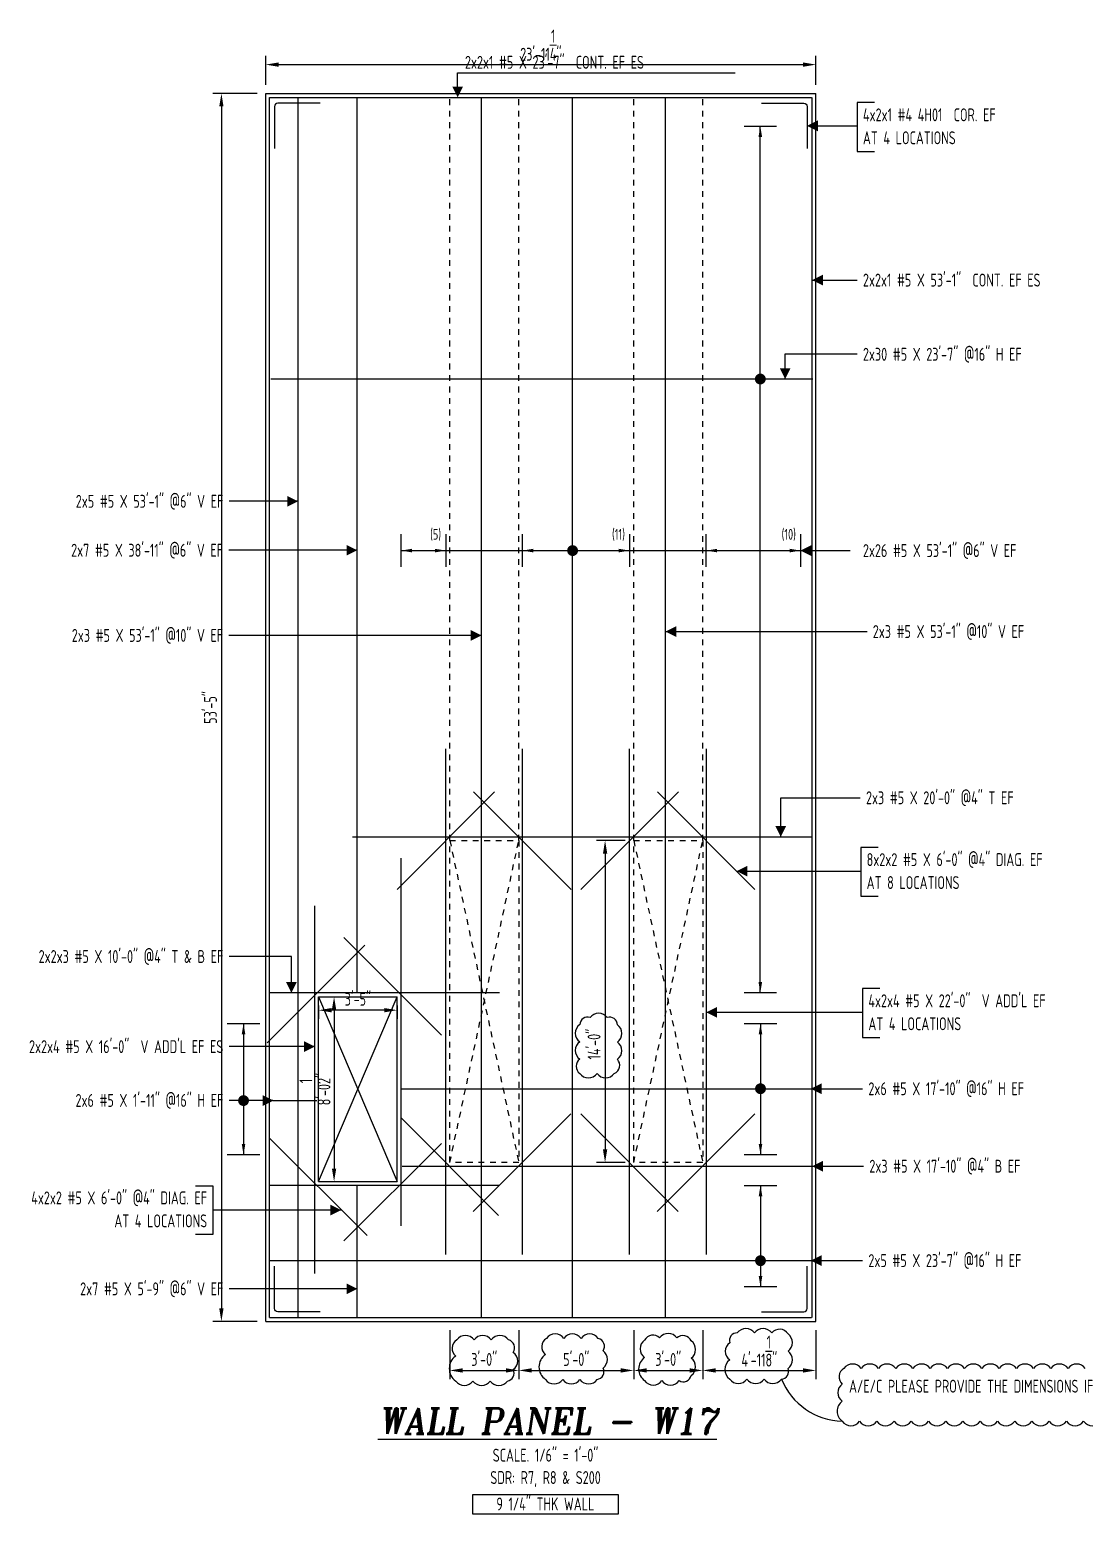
# Model space of a CAD drawing. Header units: inches. Extents: x -3675 to 26577, y -2273 to 5046.
# Drawn here: x 22122 to 22672, y 567 to 1342 of the extents above; entities that cross this region are included whole.
import ezdxf
from ezdxf.enums import TextEntityAlignment as Align

# ---------------------------------------------------------------- set-up
doc = ezdxf.new("R2010")
doc.units = ezdxf.units.IN
doc.header["$MEASUREMENT"] = 0
doc.linetypes.add('HIDDEN', pattern=[6, 3, -3])
doc.layers.get('0').update_dxf_attribs({"linetype": 'CONTINUOUS'})
doc.layers.get('Defpoints').update_dxf_attribs({"linetype": 'CONTINUOUS'})
for name, color, linetype in [('0-25TEXT', 7, 'CONTINUOUS'), ('0-35', 3, 'CONTINUOUS'), ('0-35TEXT', 3, 'CONTINUOUS'), ('0-50', 10, 'CONTINUOUS'), ('BAR-LBL', 2, 'CONTINUOUS'), ('DETAIL', 83, 'CONTINUOUS'), ('hidden', 7, 'HIDDEN'), ('INTERMEDIATERANGELAY', 7, 'CONTINUOUS'), ('RANGELAY', 7, 'CONTINUOUS'), ('REBARS', 4, 'CONTINUOUS')]:
    doc.layers.add(name, color=color, linetype=linetype)
doc.layers.add('COVER', color=6, linetype='CONTINUOUS', lineweight=0, plot=False)
doc.styles.add('AR', font='ARCHQUIK.shx', dxfattribs={"width": 0.8})
doc.styles.add('ROMANT', font='romant')
doc.dimstyles.new('CADS_DIM_48', dxfattribs={"dimscale": 48, "dimtxt": 0.09375, "dimasz": 0.09375, "dimexe": 0.0625, "dimexo": 0.0625, "dimgap": 0.09375, "dimtad": 0, "dimtih": 1, "dimtoh": 1, "dimzin": 1, "dimdsep": 46, "dimlunit": 4, "dimtxsty": 'AR', "dimblk": 'CLOSED', "dimcen": 0.1875, "dimadec": 0, "dimazin": 0, "dimtfac": 1, "dimtofl": 0, "dimtmove": 0, "dimatfit": 1, "dimldrblk": 'DOTBLANK', "dimfxl": 1, "dimtzin": 0, "dimarcsym": 0})

# ---------------------------------------------------------------- blocks, each defined once
blk = doc.blocks.new('*D115')
at = {"layer": 'COVER', "color": 0, "lineweight": -2, "transparency": 16777216}
for p, q in [((22244.82, 1313.11), (22244.82, 1328.23)), ((22532.07, 1313.11), (22532.07, 1328.23)), ((22251.57, 1323.73), (22525.32, 1323.73))]:
    blk.add_line(p, q, dxfattribs=at)
at = {"layer": 'COVER', "color": 0, "transparency": 16777216}
for points in [[(22251.57, 1324.85), (22251.57, 1322.6), (22244.82, 1323.73)], [(22525.32, 1324.85), (22525.32, 1322.6), (22532.07, 1323.73)]]:
    blk.add_solid(points, dxfattribs=at)
at = {"layer": 'Defpoints', "color": 0, "transparency": 16777216}
for p in [(22532.07, 1323.73), (22244.82, 1308.61), (22532.07, 1308.61)]:
    blk.add_point(p, dxfattribs=at)
at = {"layer": 'COVER', "color": 0, "transparency": 16777216, "insert": (22388.45, 1333.85), "char_height": 6.75, "attachment_point": 5, "style": 'AR'}
blk.add_mtext('23\'-11{\\H1.000000x;\\S1/4;}"', dxfattribs=at)
blk = doc.blocks.new('_DotBlank')
at = {"layer": '0-35', "color": 0, "lineweight": -2}
blk.add_line((-0.5, 0), (-1, 0), dxfattribs=at)
blk.add_circle((0, 0), 0.5, dxfattribs=at)
blk = doc.blocks.new('*D116')
at = {"layer": 'COVER', "color": 0, "lineweight": -2, "transparency": 16777216}
for p, q in [((22240.32, 1308.61), (22217.19, 1308.61)), ((22221.69, 1301.86), (22221.69, 674.36)), ((22240.32, 667.61), (22217.19, 667.61))]:
    blk.add_line(p, q, dxfattribs=at)
at = {"layer": 'COVER', "color": 0, "transparency": 16777216}
for points in [[(22220.56, 1301.86), (22222.81, 1301.86), (22221.69, 1308.61)], [(22220.56, 674.36), (22222.81, 674.36), (22221.69, 667.61)]]:
    blk.add_solid(points, dxfattribs=at)
at = {"layer": 'Defpoints', "color": 0, "transparency": 16777216}
for p in [(22244.82, 1308.61), (22221.69, 667.61), (22244.82, 667.61)]:
    blk.add_point(p, dxfattribs=at)
at = {"layer": 'COVER', "color": 0, "transparency": 16777216, "insert": (22215.95, 988.11), "char_height": 6.75, "attachment_point": 5, "rotation": 90, "style": 'AR'}
blk.add_mtext('53\'-5"', dxfattribs=at)
blk = doc.blocks.new('*D117')
at = {"layer": 'COVER', "color": 0, "lineweight": -2, "transparency": 16777216}
for p, q in [((22272.45, 832.61), (22272.45, 825.57)), ((22306.7, 830.07), (22279.2, 830.07)), ((22313.45, 832.61), (22313.45, 825.57))]:
    blk.add_line(p, q, dxfattribs=at)
at = {"layer": 'COVER', "color": 0, "transparency": 16777216}
for points in [[(22279.2, 831.2), (22279.2, 828.95), (22272.45, 830.07)], [(22306.7, 831.2), (22306.7, 828.95), (22313.45, 830.07)]]:
    blk.add_solid(points, dxfattribs=at)
at = {"layer": 'Defpoints', "color": 0, "transparency": 16777216}
for p in [(22272.45, 837.11), (22313.45, 837.11), (22272.45, 830.07)]:
    blk.add_point(p, dxfattribs=at)
at = {"layer": 'COVER', "color": 0, "transparency": 16777216, "insert": (22292.95, 835.81), "char_height": 6.75, "attachment_point": 5, "style": 'AR'}
blk.add_mtext('3\'-5"', dxfattribs=at)
blk = doc.blocks.new('*D118')
at = {"layer": 'COVER', "color": 0, "lineweight": -2, "transparency": 16777216}
for p, q in [((22276.95, 837.11), (22285.01, 837.11)), ((22280.51, 830.36), (22280.51, 747.36)), ((22276.95, 740.61), (22285.01, 740.61))]:
    blk.add_line(p, q, dxfattribs=at)
at = {"layer": 'COVER', "color": 0, "transparency": 16777216}
for points in [[(22279.38, 830.36), (22281.63, 830.36), (22280.51, 837.11)], [(22279.38, 747.36), (22281.63, 747.36), (22280.51, 740.61)]]:
    blk.add_solid(points, dxfattribs=at)
at = {"layer": 'Defpoints', "color": 0, "transparency": 16777216}
for p in [(22272.45, 837.11), (22272.45, 740.61), (22280.51, 740.61)]:
    blk.add_point(p, dxfattribs=at)
at = {"layer": 'COVER', "color": 0, "transparency": 16777216, "insert": (22270.5, 788.86), "char_height": 6.75, "attachment_point": 5, "rotation": 90, "style": 'AR'}
blk.add_mtext('8\'-0{\\H1.000000x;\\S1/2;}"', dxfattribs=at)
blk = doc.blocks.new('leadrblk')
blk.add_lwpolyline([(0, 0, 0, 1, 0), (1, 0, 1, 1, 0)], format="xyseb")
blk = doc.blocks.new('*U848', base_point=(22261.99, 669.61))
at = {"layer": 'REBARS', "color": 0}
blk.add_lwpolyline([(22261.68, 669.61), (22261.68, 1306.61)], dxfattribs=at)
blk = doc.blocks.new('*U345', base_point=(22249.2, 1303.86))
at = {"layer": 'REBARS', "color": 0}
blk.add_lwpolyline([(22273.2, 1303.61), (22251.2, 1303.61, 0.414214), (22249.45, 1301.86), (22249.45, 1279.86)], format="xyb", dxfattribs=at)
blk = doc.blocks.new('*U241', base_point=(22378.54, 702.48))
at = {"layer": 'REBARS', "color": 0}
blk.add_lwpolyline([(22378.85, 702.48), (22378.85, 966.48)], dxfattribs=at)
blk = doc.blocks.new('*U242', base_point=(22339.11, 702.48))
at = {"layer": 'REBARS', "color": 0}
blk.add_lwpolyline([(22338.79, 702.48), (22338.79, 966.48)], dxfattribs=at)
blk = doc.blocks.new('*U657', base_point=(22316.07, 748.92))
at = {"layer": 'REBARS', "color": 0}
blk.add_lwpolyline([(22316.07, 748.61), (22530.07, 748.61)], dxfattribs=at)
blk = doc.blocks.new('*U245', base_point=(22247.13, 669.61))
at = {"layer": 'REBARS', "color": 0}
blk.add_lwpolyline([(22246.82, 669.61), (22246.82, 1306.61)], dxfattribs=at)
blk = doc.blocks.new('*U246', base_point=(22529.76, 669.61))
at = {"layer": 'REBARS', "color": 0}
blk.add_lwpolyline([(22530.07, 669.61), (22530.07, 1306.61)], dxfattribs=at)
blk = doc.blocks.new('*U346', base_point=(22527.7, 1303.86))
at = {"layer": 'REBARS', "color": 0}
blk.add_lwpolyline([(22503.7, 1303.61), (22525.7, 1303.61, -0.414213), (22527.45, 1301.86), (22527.45, 1279.86)], format="xyb", dxfattribs=at)
blk = doc.blocks.new('*U293', base_point=(22246.82, 1306.3))
at = {"layer": 'REBARS', "color": 0}
blk.add_lwpolyline([(22246.82, 1306.61), (22529.82, 1306.61)], dxfattribs=at)
blk = doc.blocks.new('*U347', base_point=(22249.2, 672.36))
at = {"layer": 'REBARS', "color": 0}
blk.add_lwpolyline([(22273.2, 672.61), (22251.2, 672.61, -0.414214), (22249.45, 674.36), (22249.45, 696.36)], format="xyb", dxfattribs=at)
blk = doc.blocks.new('*U348', base_point=(22527.7, 672.36))
at = {"layer": 'REBARS', "color": 0}
blk.add_lwpolyline([(22503.7, 672.61), (22525.7, 672.61, 0.414214), (22527.45, 674.36), (22527.45, 696.36)], format="xyb", dxfattribs=at)
blk = doc.blocks.new('*U294', base_point=(22246.82, 669.92))
at = {"layer": 'REBARS', "color": 0}
blk.add_lwpolyline([(22246.82, 669.61), (22529.82, 669.61)], dxfattribs=at)
blk = doc.blocks.new('*U593', base_point=(22315.67, 774.11))
at = {"layer": 'REBARS', "color": 0}
blk.add_lwpolyline([(22315.45, 773.89), (22366.3, 722.91)], dxfattribs=at)
blk = doc.blocks.new('*U594', base_point=(22403.94, 776.11))
at = {"layer": 'REBARS', "color": 0}
blk.add_lwpolyline([(22404.16, 775.89), (22353.19, 725.04)], dxfattribs=at)
blk = doc.blocks.new('*U595', base_point=(22313.63, 892.93))
at = {"layer": 'REBARS', "color": 0}
blk.add_lwpolyline([(22313.41, 893.15), (22364.32, 944.07)], dxfattribs=at)
blk = doc.blocks.new('*U596', base_point=(22404.01, 892.93))
at = {"layer": 'REBARS', "color": 0}
blk.add_lwpolyline([(22404.23, 893.15), (22353.32, 944.07)], dxfattribs=at)
blk = doc.blocks.new('rendmark')
at = {"color": 4}
blk.add_line((0, -3), (0, 3), dxfattribs=at)
blk = doc.blocks.new('rarrow')
at = {"color": 7}
blk.add_solid([(2, -0.33), (2, 0.33), (0, 0)], dxfattribs=at)
blk = doc.blocks.new('*U601', base_point=(22503.02, 839.11))
at = {"layer": 'RANGELAY'}
blk.add_line((22503.02, 839.11), (22503.02, 1291.61), dxfattribs=at)
at = {"layer": 'RANGELAY', "xscale": 2.834645669291339, "yscale": 2.834645669291339}
for name, p, rotation in [('rendmark', (22503.02, 1291.61), 269.9999968959742), ('rarrow', (22503.02, 1291.61), 269.9999968959742), ('rendmark', (22503.02, 839.11), 89.99999996644308), ('rarrow', (22503.02, 839.11), 89.99999996644308)]:
    blk.add_blockref(name, p, dxfattribs=dict(at, rotation=rotation))
blk = doc.blocks.new('VPM7CD772')
at = {"const_width": 1}
blk.add_lwpolyline([(-0.5, 0, 1), (0.5, 0, 1)], format="xyb", close=True, dxfattribs=at)
blk = doc.blocks.new('*U602', base_point=(22530.45, 1159.27))
at = {"layer": 'REBARS', "color": 0}
blk.add_lwpolyline([(22530.45, 1159.58), (22247.45, 1159.58)], dxfattribs=at)
blk = doc.blocks.new('*U243', base_point=(22474.54, 702.48))
at = {"layer": 'REBARS', "color": 0}
blk.add_lwpolyline([(22474.85, 702.48), (22474.85, 966.48)], dxfattribs=at)
blk = doc.blocks.new('*U244', base_point=(22435.11, 702.48))
at = {"layer": 'REBARS', "color": 0}
blk.add_lwpolyline([(22434.79, 702.48), (22434.79, 966.48)], dxfattribs=at)
blk = doc.blocks.new('*U597', base_point=(22409.56, 776.22))
at = {"layer": 'REBARS', "color": 0}
blk.add_lwpolyline([(22409.34, 776), (22460.19, 725.03)], dxfattribs=at)
blk = doc.blocks.new('*U598', base_point=(22499.94, 776.11))
at = {"layer": 'REBARS', "color": 0}
blk.add_lwpolyline([(22500.16, 775.89), (22449.19, 725.04)], dxfattribs=at)
blk = doc.blocks.new('*U599', base_point=(22409.63, 892.93))
at = {"layer": 'REBARS', "color": 0}
blk.add_lwpolyline([(22409.41, 893.15), (22460.32, 944.07)], dxfattribs=at)
blk = doc.blocks.new('*U600', base_point=(22500.01, 892.93))
at = {"layer": 'REBARS', "color": 0}
blk.add_lwpolyline([(22500.23, 893.15), (22449.32, 944.07)], dxfattribs=at)
blk = doc.blocks.new('*U573', base_point=(22336.32, 816.85))
at = {"layer": 'REBARS', "color": 0}
blk.add_lwpolyline([(22336.54, 817.07), (22285.63, 867.98)], dxfattribs=at)
blk = doc.blocks.new('*U236', base_point=(22366.82, 839.42))
at = {"layer": 'REBARS', "color": 0}
blk.add_lwpolyline([(22366.82, 839.11), (22246.82, 839.11)], dxfattribs=at)
blk = doc.blocks.new('*U943', base_point=(22270.76, 692.56))
at = {"layer": 'REBARS', "color": 0}
blk.add_lwpolyline([(22270.45, 692.56), (22270.45, 884.56)], dxfattribs=at)
blk = doc.blocks.new('*U944', base_point=(22315.13, 717.42))
at = {"layer": 'REBARS', "color": 0}
blk.add_lwpolyline([(22315.45, 717.42), (22315.45, 909.42)], dxfattribs=at)
blk = doc.blocks.new('*U574', base_point=(22245.8, 812.85))
at = {"layer": 'REBARS', "color": 0}
blk.add_lwpolyline([(22245.58, 813.07), (22296.49, 863.98)], dxfattribs=at)
blk = doc.blocks.new('*U237', base_point=(22366.82, 738.3))
at = {"layer": 'REBARS', "color": 0}
blk.add_lwpolyline([(22366.82, 738.61), (22246.82, 738.61)], dxfattribs=at)
blk = doc.blocks.new('*U575', base_point=(22336.32, 760.75))
at = {"layer": 'REBARS', "color": 0}
blk.add_lwpolyline([(22336.54, 760.53), (22285.63, 709.62)], dxfattribs=at)
blk = doc.blocks.new('*U576', base_point=(22247.04, 763.51))
at = {"layer": 'REBARS', "color": 0}
blk.add_lwpolyline([(22246.82, 763.29), (22297.73, 712.38)], dxfattribs=at)
blk = doc.blocks.new('*U607', base_point=(22233.24, 823.11))
at = {"layer": 'RANGELAY'}
blk.add_line((22233.24, 823.11), (22233.24, 754.61), dxfattribs=at)
at = {"layer": 'RANGELAY', "xscale": 2.834645669291339, "yscale": 2.834645669291339}
for name, p, rotation in [('rendmark', (22233.24, 823.11), 269.9999999999999), ('rarrow', (22233.24, 823.11), 269.9999999999999), ('rarrow', (22233.24, 754.61), 89.999996929531), ('rendmark', (22233.24, 754.61), 89.999996929531)]:
    blk.add_blockref(name, p, dxfattribs=dict(at, rotation=rotation))
blk = doc.blocks.new('VPM7E07B0')
at = {"const_width": 1}
blk.add_lwpolyline([(-0.5, 0, 1), (0.5, 0, 1)], format="xyb", close=True, dxfattribs=at)
blk = doc.blocks.new('*U608', base_point=(22248.53, 782.58))
at = {"layer": 'REBARS', "color": 0}
blk.add_lwpolyline([(22248.53, 782.89), (22271.53, 782.89)], dxfattribs=at)
blk = doc.blocks.new('*U605', base_point=(22503.12, 823.11))
at = {"layer": 'RANGELAY'}
blk.add_line((22503.12, 823.11), (22503.12, 754.61), dxfattribs=at)
at = {"layer": 'RANGELAY', "xscale": 2.834645669291339, "yscale": 2.834645669291339}
for name, p, rotation in [('rendmark', (22503.12, 823.11), 269.9999999999999), ('rarrow', (22503.12, 823.11), 269.9999999999999), ('rarrow', (22503.12, 754.61), 89.999996929531), ('rendmark', (22503.12, 754.61), 89.999996929531)]:
    blk.add_blockref(name, p, dxfattribs=dict(at, rotation=rotation))
blk = doc.blocks.new('VPM7E0D92')
at = {"const_width": 1}
blk.add_lwpolyline([(-0.5, 0, 1), (0.5, 0, 1)], format="xyb", close=True, dxfattribs=at)
blk = doc.blocks.new('*U606', base_point=(22315.45, 788.75))
at = {"layer": 'REBARS', "color": 0}
blk.add_lwpolyline([(22315.45, 789.07), (22529.45, 789.07)], dxfattribs=at)
blk = doc.blocks.new('*U603', base_point=(22503.12, 738.61))
at = {"layer": 'RANGELAY'}
blk.add_line((22503.12, 738.61), (22503.12, 685.61), dxfattribs=at)
at = {"layer": 'RANGELAY', "xscale": 2.834645669291339, "yscale": 2.834645669291339}
for name, p, rotation in [('rendmark', (22503.12, 738.61), 269.9999999999999), ('rarrow', (22503.12, 738.61), 269.9999999999999), ('rarrow', (22503.12, 685.61), 89.999996929531), ('rendmark', (22503.12, 685.61), 89.999996929531)]:
    blk.add_blockref(name, p, dxfattribs=dict(at, rotation=rotation))
blk = doc.blocks.new('VPM7E17F2')
at = {"const_width": 1}
blk.add_lwpolyline([(-0.5, 0, 1), (0.5, 0, 1)], format="xyb", close=True, dxfattribs=at)
blk = doc.blocks.new('*U604', base_point=(22247.07, 699.04))
at = {"layer": 'REBARS', "color": 0}
blk.add_lwpolyline([(22247.07, 699.36), (22530.07, 699.36)], dxfattribs=at)
blk = doc.blocks.new('*U393', base_point=(22357.81, 669.61))
at = {"layer": 'REBARS', "color": 0}
blk.add_lwpolyline([(22357.5, 669.61), (22357.5, 1306.61)], dxfattribs=at)
blk = doc.blocks.new('*U392', base_point=(22453.86, 669.61))
at = {"layer": 'REBARS', "color": 0}
blk.add_lwpolyline([(22453.55, 669.61), (22453.55, 1306.61)], dxfattribs=at)
blk = doc.blocks.new('*U851', base_point=(22292.95, 839.61))
at = {"layer": 'REBARS', "color": 0}
blk.add_lwpolyline([(22292.63, 839.61), (22292.63, 1306.61)], dxfattribs=at)
blk = doc.blocks.new('*U856', base_point=(22292.95, 669.61))
at = {"layer": 'REBARS', "color": 0}
blk.add_lwpolyline([(22292.63, 669.61), (22292.63, 738.61)], dxfattribs=at)
blk = doc.blocks.new('*U658', base_point=(22290.07, 920.28))
at = {"layer": 'REBARS', "color": 0}
blk.add_lwpolyline([(22290.07, 920.6), (22530.07, 920.6)], dxfattribs=at)
blk = doc.blocks.new('*U1118', base_point=(22315.45, 1070.02))
at = {"layer": 'INTERMEDIATERANGELAY'}
for p, q in [((22338.82, 1070.02), (22378.83, 1070.02)), ((22434.82, 1070.02), (22474.82, 1070.02))]:
    blk.add_line(p, q, dxfattribs=at)
at = {"layer": 'RANGELAY'}
for p, q in [((22315.45, 1070.02), (22338.82, 1070.02)), ((22378.83, 1070.02), (22434.82, 1070.02)), ((22474.82, 1070.02), (22524.07, 1070.02))]:
    blk.add_line(p, q, dxfattribs=at)
at = {"layer": 'RANGELAY', "xscale": 2.834645669291339, "yscale": 2.834645669291339}
for name, p in [('rendmark', (22315.45, 1070.02)), ('rendmark', (22378.83, 1070.02)), ('rendmark', (22474.82, 1070.02)), ('rarrow', (22315.45, 1070.02)), ('rarrow', (22378.83, 1070.02)), ('rarrow', (22474.82, 1070.02))]:
    blk.add_blockref(name, p, dxfattribs=at)
at = {"layer": 'RANGELAY', "xscale": 2.834645669291339, "yscale": 2.834645669291339, "rotation": 179.999996929531}
for name, p in [('rendmark', (22338.82, 1070.02)), ('rendmark', (22434.82, 1070.02)), ('rendmark', (22524.07, 1070.02)), ('rarrow', (22338.82, 1070.02)), ('rarrow', (22434.82, 1070.02)), ('rarrow', (22524.07, 1070.02))]:
    blk.add_blockref(name, p, dxfattribs=at)
blk = doc.blocks.new('VPM8627C0')
at = {"const_width": 1}
blk.add_lwpolyline([(-0.5, 0, 1), (0.5, 0, 1)], format="xyb", close=True, dxfattribs=at)
blk = doc.blocks.new('*U846', base_point=(22405.34, 669.38))
at = {"layer": 'REBARS', "color": 0}
blk.add_lwpolyline([(22405.02, 669.38), (22405.02, 1306.38)], dxfattribs=at)
blk = doc.blocks.new('*D829')
at = {"layer": 'Defpoints', "color": 0, "transparency": 16777216}
for p in [(22340.87, 667.61), (22376.95, 667.61), (22376.95, 642.01)]:
    blk.add_point(p, dxfattribs=at)
at = {"layer": 'DETAIL', "color": 0, "lineweight": -2, "transparency": 16777216}
for p, q in [((22340.87, 663.11), (22340.87, 637.51)), ((22376.95, 663.11), (22376.95, 637.51)), ((22347.62, 642.01), (22370.2, 642.01))]:
    blk.add_line(p, q, dxfattribs=at)
at = {"layer": 'DETAIL', "color": 0, "transparency": 16777216}
for points in [[(22347.62, 643.14), (22347.62, 640.89), (22340.87, 642.01)], [(22370.2, 643.14), (22370.2, 640.89), (22376.95, 642.01)]]:
    blk.add_solid(points, dxfattribs=at)
at = {"layer": 'DETAIL', "color": 0, "transparency": 16777216, "insert": (22358.91, 647.75), "char_height": 6.75, "attachment_point": 5, "style": 'AR'}
blk.add_mtext('3\'-0"', dxfattribs=at)
blk = doc.blocks.new('*D830')
at = {"layer": 'Defpoints', "color": 0, "transparency": 16777216}
for p in [(22376.95, 667.61), (22436.95, 667.61), (22436.95, 642.01)]:
    blk.add_point(p, dxfattribs=at)
at = {"layer": 'DETAIL', "color": 0, "lineweight": -2, "transparency": 16777216}
for p, q in [((22376.95, 663.11), (22376.95, 637.51)), ((22436.95, 663.11), (22436.95, 637.51)), ((22383.7, 642.01), (22430.2, 642.01))]:
    blk.add_line(p, q, dxfattribs=at)
at = {"layer": 'DETAIL', "color": 0, "transparency": 16777216}
for points in [[(22383.7, 643.14), (22383.7, 640.89), (22376.95, 642.01)], [(22430.2, 643.14), (22430.2, 640.89), (22436.95, 642.01)]]:
    blk.add_solid(points, dxfattribs=at)
at = {"layer": 'DETAIL', "color": 0, "transparency": 16777216, "insert": (22406.95, 647.75), "char_height": 6.75, "attachment_point": 5, "style": 'AR'}
blk.add_mtext('5\'-0"', dxfattribs=at)
blk = doc.blocks.new('*D831')
at = {"layer": 'Defpoints', "color": 0, "transparency": 16777216}
for p in [(22436.95, 667.61), (22472.95, 667.61), (22472.95, 642.01)]:
    blk.add_point(p, dxfattribs=at)
at = {"layer": 'DETAIL', "color": 0, "lineweight": -2, "transparency": 16777216}
for p, q in [((22436.95, 663.11), (22436.95, 637.51)), ((22472.95, 663.11), (22472.95, 637.51)), ((22443.7, 642.01), (22466.2, 642.01))]:
    blk.add_line(p, q, dxfattribs=at)
at = {"layer": 'DETAIL', "color": 0, "transparency": 16777216}
for points in [[(22443.7, 643.14), (22443.7, 640.89), (22436.95, 642.01)], [(22466.2, 643.14), (22466.2, 640.89), (22472.95, 642.01)]]:
    blk.add_solid(points, dxfattribs=at)
at = {"layer": 'DETAIL', "color": 0, "transparency": 16777216, "insert": (22454.95, 647.75), "char_height": 6.75, "attachment_point": 5, "style": 'AR'}
blk.add_mtext('3\'-0"', dxfattribs=at)
blk = doc.blocks.new('*D832')
at = {"layer": 'Defpoints', "color": 0, "transparency": 16777216}
for p in [(22472.95, 667.61), (22532.07, 667.61), (22532.07, 642.01)]:
    blk.add_point(p, dxfattribs=at)
at = {"layer": 'DETAIL', "color": 0, "lineweight": -2, "transparency": 16777216}
for p, q in [((22472.95, 663.11), (22472.95, 637.51)), ((22532.07, 663.11), (22532.07, 637.51)), ((22479.7, 642.01), (22525.32, 642.01))]:
    blk.add_line(p, q, dxfattribs=at)
at = {"layer": 'DETAIL', "color": 0, "transparency": 16777216}
for points in [[(22479.7, 643.14), (22479.7, 640.89), (22472.95, 642.01)], [(22525.32, 643.14), (22525.32, 640.89), (22532.07, 642.01)]]:
    blk.add_solid(points, dxfattribs=at)
at = {"layer": 'DETAIL', "color": 0, "transparency": 16777216, "insert": (22502.51, 652.14), "char_height": 6.75, "attachment_point": 5, "style": 'AR'}
blk.add_mtext('4\'-11{\\H1.000000x;\\S1/8;}"', dxfattribs=at)
blk = doc.blocks.new('*D840')
at = {"layer": 'Defpoints', "color": 0, "transparency": 16777216}
for p in [(22436.95, 918.61), (22421.99, 750.61), (22436.95, 750.61)]:
    blk.add_point(p, dxfattribs=at)
at = {"layer": 'DETAIL', "color": 0, "lineweight": -2, "transparency": 16777216}
for p, q in [((22432.45, 918.61), (22417.49, 918.61)), ((22421.99, 911.86), (22421.99, 757.36)), ((22432.45, 750.61), (22417.49, 750.61))]:
    blk.add_line(p, q, dxfattribs=at)
at = {"layer": 'DETAIL', "color": 0, "transparency": 16777216}
for points in [[(22420.87, 911.86), (22423.12, 911.86), (22421.99, 918.61)], [(22420.87, 757.36), (22423.12, 757.36), (22421.99, 750.61)]]:
    blk.add_solid(points, dxfattribs=at)
at = {"layer": 'DETAIL', "color": 0, "transparency": 16777216, "insert": (22416.25, 812.34), "char_height": 6.75, "attachment_point": 5, "rotation": 90, "style": 'AR'}
blk.add_mtext('14\'-0"', dxfattribs=at)

msp = doc.modelspace()

# ---------------------------------------------------------------- linework, layer by layer
at = {"layer": '0-25TEXT'}
for points in [[(22345.00827, 1310.69269), (22345.00827, 1319.37012), (22489.86714, 1319.37012)], [(22562.5885, 1303.88636), (22553.58944, 1303.88636), (22553.58944, 1278.38904), (22562.5885, 1278.38904)], [(22562.5885, 1303.88636), (22553.58944, 1303.88636), (22553.58944, 1278.38904), (22562.5885, 1278.38904)], [(22527.44663, 1291.77695), (22553.58944, 1291.77695)], [(22530.07201, 1211.23417), (22553.58944, 1211.23417)], [(22516.02217, 1159.58324), (22516.02216, 1172.73436), (22553.58943, 1172.73438)], [(22261.67656, 1095.73494), (22225.68475, 1095.73494)], [(22292.63456, 1070.19126), (22225.56116, 1070.19126)], [(22524.07207, 1070.01594), (22549.9926, 1070.01594)], [(22357.49632, 1025.73087), (22225.61617, 1025.73087)], [(22453.54901, 1027.73641), (22558.75016, 1027.73641)], [(22513.6843, 920.61006), (22513.6843, 940.9559), (22555.19127, 940.9559)], [(22564.53499, 915.0632), (22555.53593, 915.0632), (22555.53593, 889.56588), (22564.53499, 889.56588)], [(22490.69795, 902.6895), (22555.53593, 902.6895)], [(22258.22194, 839.10999), (22258.22194, 858.09219), (22225.68475, 858.09219)], [(22565.43827, 841.36088), (22556.43921, 841.36088), (22556.43921, 815.86356), (22565.43827, 815.86356)], [(22474.85006, 828.98718), (22556.43921, 828.98718)], [(22270.44701, 811.04971), (22225.68475, 811.04971)], [(22248.5307, 782.88848), (22225.68475, 782.96951)], [(22529.44697, 789.06618), (22556.43921, 789.06618)], [(22530.07219, 748.62952), (22556.9469, 748.62952)], [(22208.24178, 738.46151), (22217.24083, 738.46151), (22217.24083, 712.96418), (22208.24178, 712.96418)], [(22284.2339, 725.71285), (22217.24083, 725.71285)], [(22529.447, 699.35538), (22556.43925, 699.35538)], [(22292.63481, 684.59611), (22225.68475, 684.59611)]]:
    msp.add_lwpolyline(points, dxfattribs=at)
at = {"layer": '0-35'}
for p, q in [((22244.82198, 667.60993), (22244.82198, 1308.60993)), ((22244.82198, 1308.60993), (22532.07198, 1308.60993)), ((22532.07198, 667.60993), (22532.07198, 1308.60993)), ((22272.44698, 740.60993), (22272.44698, 837.10993)), ((22272.44698, 837.10993), (22313.44698, 837.10993)), ((22313.44698, 740.60993), (22313.44698, 837.10993)), ((22272.44698, 740.60993), (22313.44698, 740.60993)), ((22244.82198, 667.60993), (22532.07198, 667.60993))]:
    msp.add_line(p, q, dxfattribs=at)
at = {"layer": '0-50'}
for p, q in [((22272.44698, 837.10993), (22313.44698, 740.60993)), ((22272.44698, 740.60993), (22313.44698, 837.10993))]:
    msp.add_line(p, q, dxfattribs=at)
msp.add_lwpolyline([(22352.9629, 577.25738), (22428.84974, 577.25738), (22428.84974, 566.90102), (22352.9629, 566.90102)], close=True, dxfattribs=at)
at = {"layer": 'DETAIL'}
for points in [[(22408.79245, 797.07046, 0.52056705), (22417.79245, 797.07046, 0.52056705), (22426.79245, 797.07046, 0.52056705), (22428.42212, 804.4408, 0.52056705), (22428.42212, 813.4408, 0.52056705), (22428.42212, 822.4408, 0.52056705), (22423.16098, 826.17966, 0.52056705), (22414.16098, 826.17966, 0.52056705), (22408.79245, 822.5482, 0.52056705), (22408.79245, 813.5482, 0.52056705), (22408.79245, 804.5482, 0.52056705)], [(22344.01292, 636.48146, 0.52056705), (22353.01292, 636.48146, 0.52056705), (22362.01292, 636.48146, 0.52056705), (22371.01292, 636.48146, 0.52056705), (22374.06145, 642.43293, 0.52056705), (22374.06145, 651.43293, 0.52056705), (22371.57819, 657.94967, 0.52056705), (22362.57819, 657.94967, 0.52056705), (22353.57819, 657.94967, 0.52056705), (22344.57819, 657.94967, 0.52056705), (22344.01292, 649.51495, 0.52056705)], [(22390.85816, 637.29565, 0.52056705), (22399.85816, 637.29565, 0.52056705), (22408.85816, 637.29565, 0.52056705), (22417.85816, 637.29565, 0.52056705), (22420.90669, 643.24712, 0.52056705), (22420.90669, 652.24712, 0.52056705), (22418.42344, 658.76386, 0.52056705), (22409.42344, 658.76386, 0.52056705), (22400.42344, 658.76386, 0.52056705), (22391.42344, 658.76386, 0.52056705), (22390.85816, 650.32914, 0.52056705)], [(22442.62984, 636.6993, 0.52056705), (22451.62984, 636.6993, 0.52056705), (22460.62984, 636.6993, 0.52056705), (22466.90749, 639.42165, 0.52056705), (22466.90749, 648.42165, 0.52056705), (22466.90749, 657.42165, 0.52056705), (22459.44849, 658.96265, 0.52056705), (22450.44849, 658.96265, 0.52056705), (22442.62984, 657.78131, 0.52056705), (22442.62984, 648.78131, 0.52056705)], [(22487.04518, 637.50394, 0.52056705), (22496.04518, 637.50394, 0.52056705), (22505.04518, 637.50394, 0.52056705), (22514.04518, 637.50394, 0.52056705), (22517.49174, 643.05739, 0.52056705), (22517.49174, 652.05739, 0.52056705), (22517.49174, 661.05739, 0.52056705), (22508.99066, 661.55631, 0.52056705), (22499.99066, 661.55631, 0.52056705), (22490.99066, 661.55631, 0.52056705), (22487.04518, 656.50178, 0.52056705), (22487.04518, 647.50178, 0.52056705)]]:
    msp.add_lwpolyline(points, format="xyb", close=True, dxfattribs=at)
msp.add_lwpolyline([(22672.69428, 643.01302, 0.52056705), (22663.69428, 643.01302, 0.52056705), (22654.69428, 643.01302, 0.52056705), (22645.69428, 643.01302, 0.52056705), (22636.69428, 643.01302, 0.52056705), (22627.69428, 643.01302, 0.52056705), (22618.69428, 643.01302, 0.52056705), (22609.69428, 643.01302, 0.52056705), (22600.69428, 643.01302, 0.52056705), (22591.69428, 643.01302, 0.52056705), (22582.69428, 643.01302, 0.52056705), (22573.69428, 643.01302, 0.52056705), (22564.69428, 643.01302, 0.52056705), (22555.69428, 643.01302, 0.52056705), (22546.69428, 643.01302, 0.52056705), (22545.81506, 634.89223, 0.52056705), (22545.81506, 625.89223, 0.52056705), (22545.81506, 615.51643, 0.52056705), (22554.81506, 615.51643, 0.52056705), (22563.81506, 615.51643, 0.52056705), (22572.81506, 615.51643, 0.52056705), (22581.81506, 615.51643, 0.52056705), (22590.81506, 615.51643, 0.52056705), (22599.81506, 615.51643, 0.52056705), (22608.81506, 615.51643, 0.52056705), (22617.81506, 615.51643, 0.52056705), (22626.81506, 615.51643, 0.52056705), (22635.81506, 615.51643, 0.52056705), (22644.81506, 615.51643, 0.52056705), (22653.81506, 615.51643, 0.52056705), (22662.81506, 615.51643, 0.52056705), (22671.81506, 615.51643, 0.52056705), (22680.81506, 615.51643, 0.52056705)], format="xyb", dxfattribs=at)
msp.add_arc((22546.78219, 650.85983), 35.35663, 202.1942457, 268.43257445, dxfattribs=at)
at = {"layer": 'hidden'}
for p, q in [((22340.94698, 918.60993), (22340.94698, 1308.60993)), ((22376.94698, 918.60993), (22376.94698, 1308.60993)), ((22436.94698, 918.60993), (22436.94698, 1308.60993)), ((22472.94698, 918.60993), (22472.94698, 1308.60993)), ((22340.94698, 918.60993), (22376.94698, 750.60993)), ((22340.94698, 750.60993), (22376.94698, 918.60993)), ((22436.94698, 918.60993), (22472.94698, 750.60993)), ((22436.94698, 750.60993), (22472.94698, 918.60993))]:
    msp.add_line(p, q, dxfattribs=at)
for points in [[(22340.94698, 918.60993), (22376.94698, 918.60993), (22376.94698, 750.60993), (22340.94698, 750.60993)], [(22436.94698, 918.60993), (22472.94698, 918.60993), (22472.94698, 750.60993), (22436.94698, 750.60993)]]:
    msp.add_lwpolyline(points, close=True, dxfattribs=at)

# ---------------------------------------------------------------- block references
at = {"layer": '0-25TEXT'}
for name, p, xscale, yscale, rotation in [('leadrblk', (22345.03412, 1306.60993), 5.623937007874017, 2.250708661417324, 90.00000153523449), ('leadrblk', (22516.02217, 1159.58324), -5.623937007874019, 2.250708661417324, 270.0000350899811), ('VPM7CD772', (22503.02271, 1159.58325), 2.834645669291338, 2.834645669291338, 269.9999999664429), ('leadrblk', (22292.63456, 1070.19126), 5.623937007874017, 2.250708661417324, 180.000003070469), ('leadrblk', (22357.49632, 1025.73087), 5.623937007874017, 2.250708661417324, 180.000003070469), ('leadrblk', (22513.6843, 920.61006), 5.623937007874017, 2.250708661417324, 90.00000153523449), ('leadrblk', (22258.22194, 839.10999), 5.623937007874017, 2.250708661417324, 90.00000153523449), ('leadrblk', (22270.44701, 811.04971), 5.623937007874017, 2.250708661417324, 180.000003070469), ('VPM7E0D92', (22503.12386, 789.06618), 2.834645669291338, 2.834645669291338, 269.9999999999999), ('VPM7E07B0', (22233.23974, 782.88854), 2.834645669291338, 2.834645669291338, 269.9999999999999), ('leadrblk', (22284.2339, 725.71285), 5.623937007874017, 2.250708661417324, 180.000003070469), ('VPM7E17F2', (22503.12386, 699.30135), 2.834645669291338, 2.834645669291338, 269.9999999999999), ('leadrblk', (22292.63481, 684.59611), 5.623937007874017, 2.250708661417324, 180.000003070469)]:
    msp.add_blockref(name, p, dxfattribs=dict(at, xscale=xscale, yscale=yscale, rotation=rotation))
for name, p, xscale, yscale in [('leadrblk', (22527.44663, 1291.77695), 5.623937007874017, 2.250708661417324), ('leadrblk', (22530.07201, 1211.23417), 5.623937007874017, 2.250708661417324), ('leadrblk', (22261.67656, 1095.73494), -5.623937007874017, 2.250708661417324), ('VPM8627C0', (22405.02474, 1070.01594), 2.834645669291338, 2.834645669291338), ('leadrblk', (22524.07207, 1070.01594), 5.623937007874017, 2.250708661417324), ('leadrblk', (22524.07207, 1070.01594), 5.623937007874017, 2.250708661417324), ('leadrblk', (22453.54901, 1027.73641), 5.623937007874017, 2.250708661417324), ('leadrblk', (22490.69795, 902.6895), 5.623937007874017, 2.250708661417324), ('leadrblk', (22474.85006, 828.98718), 5.623937007874017, 2.250708661417324), ('leadrblk', (22529.44697, 789.06618), 5.623937007874017, 2.250708661417324), ('leadrblk', (22248.82181, 782.88848), -5.623937007874017, 2.250708661417324), ('leadrblk', (22530.07219, 748.62952), 5.623937007874017, 2.250708661417324), ('leadrblk', (22529.447, 699.35538), 5.623937007874017, 2.250708661417324)]:
    msp.add_blockref(name, p, dxfattribs=dict(at, xscale=xscale, yscale=yscale))
at = {"layer": 'RANGELAY'}
for name, p in [('*U601', (22503.02271, 839.10995)), ('*U1118', (22315.44698, 1070.01594)), ('*U607', (22233.23974, 823.10995)), ('*U605', (22503.12386, 823.10995)), ('*U603', (22503.12386, 738.6099))]:
    msp.add_blockref(name, p, dxfattribs=at)
at = {"layer": 'REBARS', "color": 4}
for name, p in [('*U245', (22247.13424, 669.60993)), ('*U293', (22246.82198, 1306.29743)), ('*U345', (22249.19735, 1303.86001)), ('*U848', (22261.98894, 669.60993)), ('*U851', (22292.94698, 839.60993)), ('*U393', (22357.8087, 669.60993)), ('*U846', (22405.33713, 669.38026)), ('*U392', (22453.86139, 669.60993)), ('*U346', (22527.69662, 1303.86001)), ('*U246', (22529.75972, 669.60993)), ('*U602', (22530.44693, 1159.27075)), ('*U242', (22339.10636, 702.47877)), ('*U241', (22378.53761, 702.47877)), ('*U244', (22435.10636, 702.47877)), ('*U243', (22474.53761, 702.47877)), ('*U595', (22313.63158, 892.93312)), ('*U596', (22404.01239, 892.93312)), ('*U599', (22409.63158, 892.93312)), ('*U600', (22500.01239, 892.93312)), ('*U658', (22290.07213, 920.28312)), ('*U944', (22315.13449, 717.42241)), ('*U943', (22270.75947, 692.56175)), ('*U574', (22245.79793, 812.84726)), ('*U573', (22336.32381, 816.84913)), ('*U236', (22366.8218, 839.42242)), ('*U608', (22248.53009, 782.57598)), ('*U606', (22315.44697, 788.75368)), ('*U594', (22403.94012, 776.1121)), ('*U597', (22409.55938, 776.22392)), ('*U598', (22499.94012, 776.1121)), ('*U593', (22315.66821, 774.10986)), ('*U576', (22247.04275, 763.50995)), ('*U575', (22336.32381, 760.7529)), ('*U657', (22316.07219, 748.92243)), ('*U237', (22366.8218, 738.29742)), ('*U856', (22292.9473, 669.60991)), ('*U604', (22247.07221, 699.04288)), ('*U347', (22249.19735, 672.35993)), ('*U348', (22527.69662, 672.35993)), ('*U294', (22246.82198, 669.92243))]:
    msp.add_blockref(name, p, dxfattribs=at)

# ---------------------------------------------------------------- texts
at = {"color": 7, "linetype": 'Continuous', "style": 'ROMANT', "oblique": 9, "width": 0.95}
msp.add_text('%%UWALL PANEL - W17', height=13.5, dxfattribs=at).set_placement((22392.2782, 608.82929), align=Align.CENTER)
at = {"layer": '0-25TEXT', "style": 'AR', "width": 0.8}
for s, p in [(' (5) ', (22338.82207, 1075.68523)), (' (11) ', (22434.82207, 1075.68523)), (' (10) ', (22524.07207, 1075.68523))]:
    msp.add_text(s, height=5.669291, dxfattribs=at).set_placement(p, align=Align.RIGHT)
at = {"layer": '0-35TEXT', "style": 'AR', "width": 0.8}
for s, p in [('AT 4 LOCATIONS', (22556.58913, 1282.13865)), ('AT 8 LOCATIONS', (22558.53562, 893.31548)), ('AT 4 LOCATIONS', (22559.4389, 819.61317))]:
    msp.add_text(s, height=6.7498312, dxfattribs=at).set_placement(p)
msp.add_text('AT 4 LOCATIONS', height=6.7498312, dxfattribs=at).set_placement((22214.24115, 716.71379), align=Align.RIGHT)
for s, p in [('SCALE. 1/6" = 1\'-0"', (22390.90632, 594.38239)), ('SDR: R7, R8 & S200', (22390.90632, 582.7142)), ('9 1/4" THK WALL', (22390.8294, 568.92618))]:
    msp.add_text(s, height=6.7498312, dxfattribs=at).set_placement(p, align=Align.CENTER)
at = {"layer": 'BAR-LBL', "style": 'AR', "width": 0.8}
for s, p in [('2x2x1 #5 X 23\'-7"  CONT. EF ES', (22348.83575, 1321.55947)), ('4x2x1 #4 4H01  COR. EF', (22556.58913, 1294.13739)), ('2x2x1 #5 X 53\'-1"  CONT. EF ES', (22556.58913, 1207.85953)), ('2x26 #5 X 53\'-1" @6" V EF', (22556.58922, 1066.64129)), ('2x3 #5 X 53\'-1" @10" V EF', (22561.74984, 1024.36176)), ('2x3 #5 X 20\'-0" @4" T EF', (22558.19096, 937.58125)), ('8x2x2 #5 X 6\'-0" @4" DIAG. EF', (22558.53562, 905.31422)), ('4x2x4 #5 X 22\'-0"  V ADD\'L EF', (22559.4389, 831.61191)), ('2x6 #5 X 17\'-10" @16" H EF', (22559.4389, 785.69153)), ('2x3 #5 X 17\'-10" @4" B EF', (22559.94659, 745.25487)), ('2x5 #5 X 23\'-7" @16" H EF', (22559.43893, 695.98073))]:
    msp.add_text(s, height=6.7492913, dxfattribs=at).set_placement(p)
msp.add_text('2x30 #5 X 23\'-7" @16" H EF', height=6.7492913, rotation=0.0000397, dxfattribs=at).set_placement((22556.58912, 1169.12701))
for s, p in [('2x5 #5 X 53\'-1" @6" V EF', (22222.68506, 1092.36029)), ('2x7 #5 X 38\'-11" @6" V EF', (22222.56148, 1066.81661)), ('2x3 #5 X 53\'-1" @10" V EF', (22222.61649, 1022.35623)), ('2x2x3 #5 X 10\'-0" @4" T & B EF', (22222.68506, 854.71754)), ('2x2x4 #5 X 16\'-0"  V ADD\'L EF ES', (22222.68506, 807.67506)), ('2x6 #5 X 1\'-11" @16" H EF', (22222.68506, 779.59486)), ('4x2x2 #5 X 6\'-0" @4" DIAG. EF', (22214.24115, 728.71253)), ('2x7 #5 X 5\'-9" @6" V EF', (22222.68506, 681.22146))]:
    msp.add_text(s, height=6.7492913, dxfattribs=at).set_placement(p, align=Align.RIGHT)
at = {"layer": 'DETAIL', "insert": (22549.35191, 637.15266), "char_height": 6.75, "width": 217.0178832, "attachment_point": 1, "style": 'AR'}
msp.add_mtext('A/E/C PLEASE PROVIDE THE DIMENSIONS IF DIFFERENT THAN SH0WN. (TYP.)', dxfattribs=at)

# ---------------------------------------------------------------- dimensions: what is measured, and where the dimension line sits
at = {"layer": 'COVER'}
for base, p1, p2, picture, middle in [((22532.07198, 1323.72641), (22244.82198, 1308.60993), (22532.07198, 1308.60993), '*D115', (22388.44698, 1333.85141)), ((22272.44698, 830.07178), (22313.44698, 837.10993), (22272.44698, 837.10993), '*D117', (22292.94698, 835.81315))]:
    dim = msp.add_linear_dim(base=base, p1=p1, p2=p2, dimstyle='CADS_DIM_48', override={"dimscale": 72, "dimgap": 0.03125, "dimtad": 1, "dimtih": 0, "dimtoh": 0, "dimdec": 4, "dimtdec": 4}, dxfattribs=at)
    dim.commit()
    dim.dimension.update_dxf_attribs({"geometry": picture, "text_midpoint": middle})
for base, p1, p2, picture, middle in [((22221.68739, 667.60993), (22244.82198, 1308.60993), (22244.82198, 667.60993), '*D116', (22215.94601, 988.10993)), ((22280.50654, 740.60993), (22272.44698, 837.10993), (22272.44698, 740.60993), '*D118', (22270.49792, 788.85993))]:
    dim = msp.add_linear_dim(base=base, p1=p1, p2=p2, angle=90, dimstyle='CADS_DIM_48', override={"dimscale": 72, "dimgap": 0.03125, "dimtad": 1, "dimtih": 0, "dimtoh": 0, "dimdec": 4, "dimtdec": 4}, dxfattribs=at)
    dim.commit()
    dim.dimension.update_dxf_attribs({"geometry": picture, "text_midpoint": middle})
at = {"layer": 'DETAIL'}
dim = msp.add_linear_dim(base=(22421.99092, 750.60993), p1=(22436.94698, 918.60993), p2=(22436.94698, 750.60993), angle=90, dimstyle='CADS_DIM_48', override={"dimscale": 72, "dimgap": 0.03125, "dimtad": 1, "dimtih": 0, "dimtoh": 0, "dimdec": 3, "dimtdec": 3}, dxfattribs=at)
dim.commit()
dim.dimension.update_dxf_attribs({"geometry": '*D840', "text_midpoint": (22421.99092, 812.34468), "dimtype": 160})
dim = msp.add_linear_dim(base=(22376.94698, 642.01337), p1=(22340.8713, 667.60993), p2=(22376.94698, 667.60993), text='3\'-0"', dimstyle='CADS_DIM_48', override={"dimscale": 72, "dimgap": 0.03125, "dimtad": 1, "dimtih": 0, "dimtoh": 0, "dimdec": 3, "dimtdec": 3, "dimtmove": 1}, dxfattribs=at)
dim.commit()
dim.dimension.update_dxf_attribs({"geometry": '*D829', "text_midpoint": (22358.90914, 647.75475)})
for base, p1, p2, picture, middle in [((22436.94698, 642.01337), (22376.94698, 667.60993), (22436.94698, 667.60993), '*D830', (22406.94698, 647.75475)), ((22472.94698, 642.01337), (22436.94698, 667.60993), (22472.94698, 667.60993), '*D831', (22454.94698, 647.75475)), ((22532.07198, 642.01337), (22472.94698, 667.60993), (22532.07198, 667.60993), '*D832', (22502.50948, 652.13837))]:
    dim = msp.add_linear_dim(base=base, p1=p1, p2=p2, dimstyle='CADS_DIM_48', override={"dimscale": 72, "dimgap": 0.03125, "dimtad": 1, "dimtih": 0, "dimtoh": 0, "dimdec": 3, "dimtdec": 3, "dimtmove": 1}, dxfattribs=at)
    dim.commit()
    dim.dimension.update_dxf_attribs({"geometry": picture, "text_midpoint": middle})

doc.saveas('drawing.dxf')
